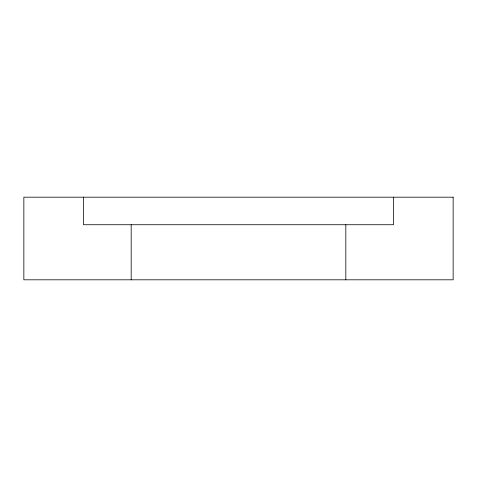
<?xml version="1.0" encoding="UTF-8"?>
<svg xmlns="http://www.w3.org/2000/svg" width="477" height="477" viewBox="0 0 477 477"><rect width="100%" height="100%" fill="white"/><g stroke="black" fill="none" stroke-linecap="round" stroke-linejoin="round"><path stroke-width="0.72" d="M393.525 197.192L393.525 224.733L83.475 224.733L83.475 197.192M345.825 224.733L345.825 279.808M131.175 224.733L131.175 279.808M453.15 197.192L23.85 197.192L23.85 279.808L453.15 279.808L453.15 197.192"/></g></svg>
